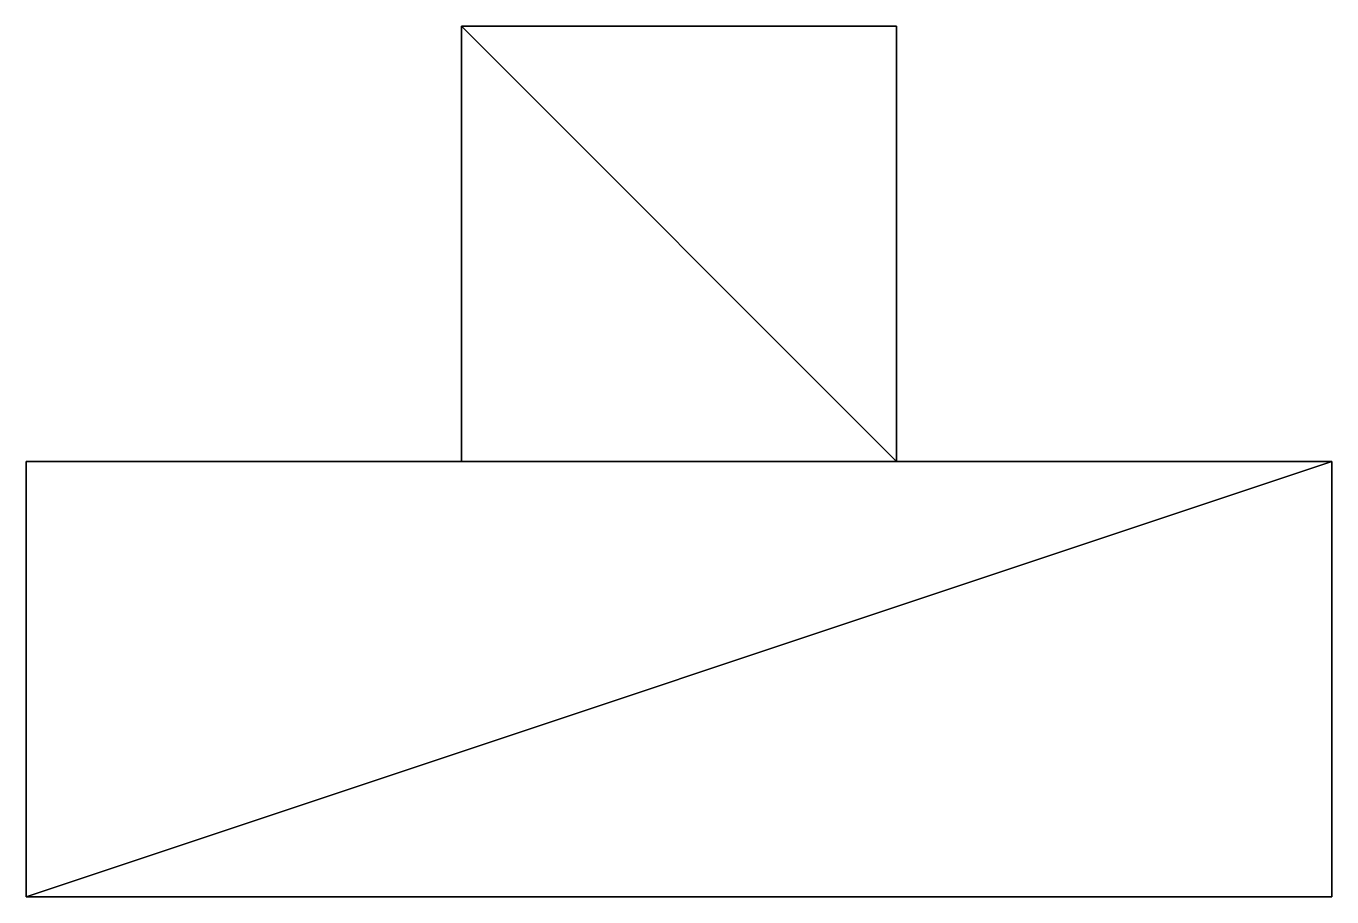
# Model space of a CAD drawing. Extents: x 0 to 3, y 0 to 2.
import ezdxf

# ---------------------------------------------------------------- set-up
doc = ezdxf.new("R2010")
doc.units = 0
doc.layers.get('0').update_dxf_attribs({"linetype": 'CONTINUOUS'})

# ---------------------------------------------------------------- blocks, each defined once
blk = doc.blocks.new('*U5')
at = {"color": 7}
mesh = blk.add_polyface(dxfattribs=at)
corners = [(1, 2, 1), (2, 2, 2), (2, 2, 1), (1, 2, 2)]
mesh.append_faces([[corners[k] for k in face] for face in [(0, 1, 2)]], dxfattribs={"vtx0": -1, "color": 7})
mesh.append_faces([[corners[k] for k in face] for face in [(0, 3, 1)]], dxfattribs={"vtx2": -1, "color": 7})
mesh = blk.add_polyface(dxfattribs=at)
corners = [(2, 1, 2), (2, 2, 2), (1, 2, 2), (1, 1, 2)]
mesh.append_faces([[corners[k] for k in face] for face in [(0, 1, 2), (2, 3, 0)]], dxfattribs={"vtx2": -1, "color": 7})
mesh = blk.add_polyface(dxfattribs=at)
corners = [(1, 2, 2), (1, 2, 1), (1, 1, 1), (1, 1, 2)]
mesh.append_faces([[corners[k] for k in face] for face in [(0, 1, 2), (2, 3, 0)]], dxfattribs={"vtx2": -1, "color": 7})
mesh = blk.add_polyface(dxfattribs=at)
corners = [(2, 2, 1), (2, 1, 1), (1, 2, 1), (1, 1, 1)]
mesh.append_faces([[corners[k] for k in face] for face in [(0, 1, 2)]], dxfattribs={"vtx1": -1, "color": 7})
mesh.append_faces([[corners[k] for k in face] for face in [(1, 3, 2)]], dxfattribs={"vtx2": -1, "color": 7})
mesh = blk.add_polyface(dxfattribs=at)
corners = [(2, 1, 2), (2, 1, 1), (2, 2, 2), (2, 2, 1)]
mesh.append_faces([[corners[k] for k in face] for face in [(0, 1, 2)]], dxfattribs={"vtx1": -1, "color": 7})
mesh.append_faces([[corners[k] for k in face] for face in [(1, 3, 2)]], dxfattribs={"vtx2": -1, "color": 7})
mesh = blk.add_polyface(dxfattribs=at)
corners = [(2, 1, 1), (2, 1, 2), (3, 1), (3, 1, 3), (1, 1, 2), (1, 1, 1), (0, 1), (0, 1, 3)]
mesh.append_faces([[corners[k] for k in face] for face in [(1, 3, 2), (2, 5, 0), (4, 7, 3), (4, 6, 7)]], dxfattribs={"vtx0": -1, "vtx2": -1, "color": 7})
mesh.append_faces([[corners[k] for k in face] for face in [(0, 1, 2), (1, 4, 3), (2, 6, 5), (4, 5, 6)]], dxfattribs={"vtx1": -1, "vtx2": -1, "color": 7})
mesh = blk.add_polyface(dxfattribs=at)
corners = [(3, 0, 3), (3, 1, 3), (0, 0, 3), (0, 1, 3)]
mesh.append_faces([[corners[k] for k in face] for face in [(0, 1, 2)]], dxfattribs={"vtx1": -1, "color": 7})
mesh.append_faces([[corners[k] for k in face] for face in [(1, 3, 2)]], dxfattribs={"vtx2": -1, "color": 7})
mesh = blk.add_polyface(dxfattribs=at)
corners = [(0, 0), (0, 1, 3), (0, 1), (0, 0, 3)]
mesh.append_faces([[corners[k] for k in face] for face in [(0, 1, 2)]], dxfattribs={"vtx0": -1, "color": 7})
mesh.append_faces([[corners[k] for k in face] for face in [(0, 3, 1)]], dxfattribs={"vtx2": -1, "color": 7})
mesh = blk.add_polyface(dxfattribs=at)
corners = [(3, 1), (3, 0), (0, 0), (0, 1)]
mesh.append_faces([[corners[k] for k in face] for face in [(0, 1, 2), (2, 3, 0)]], dxfattribs={"vtx2": -1, "color": 7})
mesh = blk.add_polyface(dxfattribs=at)
corners = [(3, 1), (3, 1, 3), (3, 0, 3), (3, 0)]
mesh.append_faces([[corners[k] for k in face] for face in [(0, 1, 2), (2, 3, 0)]], dxfattribs={"vtx2": -1, "color": 7})
mesh = blk.add_polyface(dxfattribs=at)
corners = [(3, 0, 3), (0, 0, 3), (0, 0), (3, 0)]
mesh.append_faces([[corners[k] for k in face] for face in [(0, 1, 2), (2, 3, 0)]], dxfattribs={"vtx2": -1, "color": 7})

msp = doc.modelspace()

# ---------------------------------------------------------------- block references
msp.add_blockref('*U5', (0, 0))

doc.saveas('drawing.dxf')
